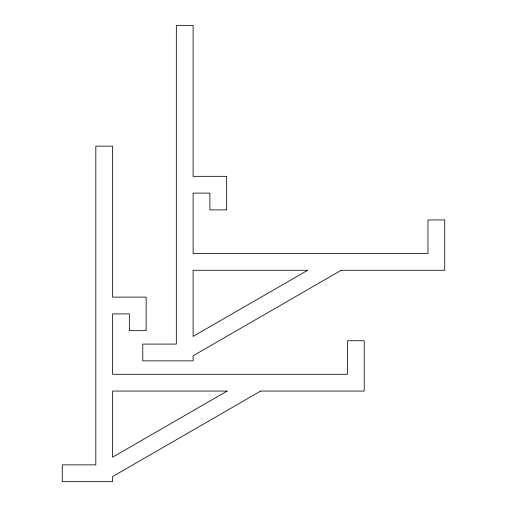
<?xml version="1.0" encoding="UTF-8"?>
<svg xmlns="http://www.w3.org/2000/svg" width="507" height="507" viewBox="0 0 507 507"><rect width="100%" height="100%" fill="white"/><g stroke="black" fill="none" stroke-linecap="round" stroke-linejoin="round"><path stroke-width="0.76" d="M307.667 270.275L193.11 336.414L193.11 270.275L307.667 270.275M341.217 270.275L193.11 355.787L193.11 360.864L142.778 360.864L142.778 344.088L176.335 344.088L176.335 25.35L193.11 25.35L193.11 176.335L226.661 176.335L226.661 209.885L209.885 209.885L209.885 193.11L193.11 193.11L193.11 253.5L427.965 253.5L427.965 219.949L444.74 219.949L444.74 270.275L341.217 270.275M227.142 391.062L112.586 457.2L112.586 391.062L227.142 391.062M260.693 391.062L112.586 476.574L112.586 481.65L62.26 481.65L62.26 464.875L95.81 464.875L95.81 146.136L112.586 146.136L112.586 297.115L146.136 297.115L146.136 330.665L129.361 330.665L129.361 313.89L112.586 313.89L112.586 374.286L347.447 374.286L347.447 340.736L364.222 340.736L364.222 391.062L260.693 391.062"/></g></svg>
